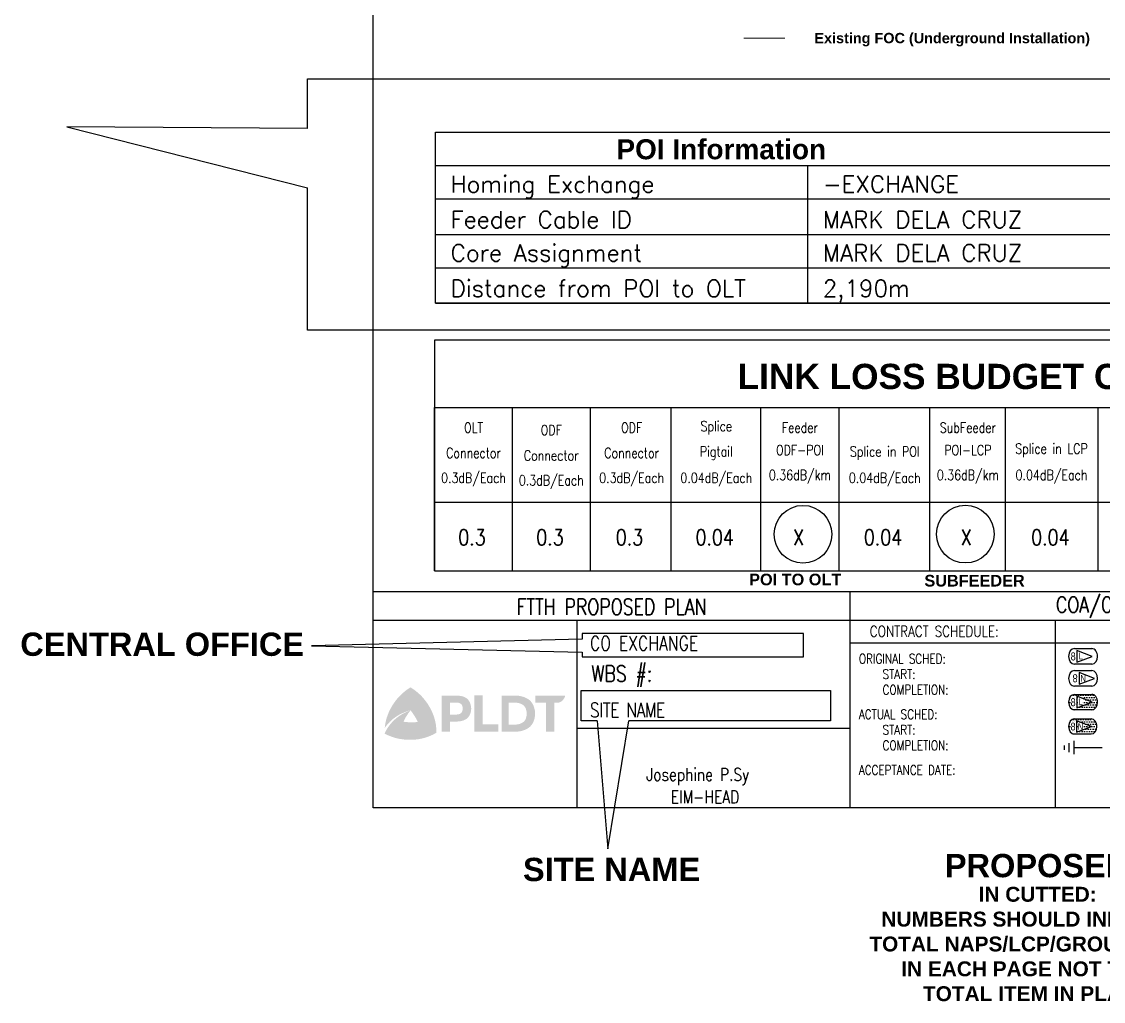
# Model space of a CAD drawing. Extents: x -663610 to -207124, y 70878 to 297551.
# Drawn here: x -265550.8 to -265071.1, y 81399.4 to 81833.9 of the extents above; entities that cross this region are included whole.
import ezdxf
from ezdxf.enums import TextEntityAlignment as Align

# ---------------------------------------------------------------- set-up
doc = ezdxf.new("R2010")
doc.units = 0
doc.header["$LTSCALE"] = 0.3
doc.linetypes.add('DASH', pattern=[0.35, 0.25, -0.1])
doc.linetypes.add('DASHED', pattern=[0.75, 0.5, -0.25])
doc.layers.get('0').update_dxf_attribs({"linetype": 'CONTINUOUS'})
for name, color, linetype in [('BASEMAP', 7, 'CONTINUOUS'), ('FOC Distribution Diagram', 1, 'CONTINUOUS'), ('NAP #', 3, 'CONTINUOUS'), ('NAP-F.core used', 1, 'CONTINUOUS'), ('Print', 7, 'CONTINUOUS')]:
    doc.layers.add(name, color=color, linetype=linetype)
doc.styles.add('Mark', font='arial.ttf', dxfattribs={"width": 0.8, "height": 2.5})
doc.styles.add('ROMANS', font='ROMANS.SHX', dxfattribs={"width": 0.8, "height": 2})
doc.styles.add('WMF-Arial Unicode MS0', font='')
doc.styles.get('WMF-Arial Unicode MS0').set_extended_font_data('Arial Unicode MS', bold=True)

# ---------------------------------------------------------------- blocks, each defined once
blk = doc.blocks.new('logo2016')
at = {"layer": 'BASEMAP', "lineweight": 0, "ltscale": 2}
for color, points in [(10, [(-355401.89, 144136.23), (-355401.04, 144137.17), (-355400.22, 144137.99), (-355399.34, 144138.76), (-355398.22, 144139.66), (-355397.5, 144140.16), (-355396.61, 144140.73), (-355396.26, 144140.24), (-355395.81, 144139.55), (-355395.42, 144138.87), (-355394.98, 144137.97), (-355394.55, 144136.96), (-355394.19, 144136.01), (-355394.12, 144135.78), (-355393.63, 144133.91), (-355393.37, 144131.97), (-355393.32, 144130.22), (-355393.44, 144128.31), (-355393.68, 144126.77), (-355394.13, 144127.71), (-355394.48, 144128.38), (-355394.88, 144129.05), (-355395.42, 144129.9), (-355396.01, 144130.74), (-355396.6, 144131.5), (-355397.21, 144132.21), (-355398.19, 144133.27), (-355399.01, 144134.03), (-355400.07, 144134.95), (-355401.04, 144135.67)]), (12, [(-355396.61, 144140.73), (-355396.34, 144140.58), (-355396.08, 144140.41), (-355395.82, 144140.25), (-355395.46, 144140), (-355395.1, 144139.74), (-355394.62, 144139.38), (-355394.14, 144139.01), (-355393.45, 144138.4), (-355392.76, 144137.8), (-355392.09, 144137.12), (-355391.21, 144136.13), (-355389.67, 144134.09), (-355388.59, 144132.29), (-355387.96, 144130.98), (-355387.65, 144130.21), (-355387.34, 144129.44), (-355387.21, 144129.05), (-355387.08, 144128.65), (-355387.58, 144128.42), (-355387.94, 144128.26), (-355388.31, 144128.11), (-355388.9, 144127.9), (-355389.49, 144127.69), (-355390.21, 144127.47), (-355390.93, 144127.26), (-355391.87, 144127.08), (-355392.81, 144126.89), (-355393.68, 144126.77), (-355393.56, 144127.54), (-355393.44, 144128.31), (-355393.38, 144129.27), (-355393.32, 144130.22), (-355393.34, 144131.09), (-355393.37, 144131.97), (-355393.5, 144132.94), (-355393.63, 144133.91), (-355394.12, 144135.78), (-355394.55, 144136.96), (-355394.76, 144137.47), (-355394.98, 144137.97), (-355395.2, 144138.42), (-355395.42, 144138.87), (-355395.62, 144139.21), (-355395.81, 144139.55), (-355396.04, 144139.89), (-355396.26, 144140.24)]), (12, [(-355367.56, 144137.46), (-355367.58, 144137.48), (-355370.88, 144137.46), (-355370.88, 144122.86), (-355361.21, 144122.86), (-355361.21, 144125.78), (-355361.25, 144125.82), (-355367.56, 144125.82)]), (12, [(-355346.24, 144137.43), (-355346.24, 144134.58), (-355342, 144134.58), (-355342, 144122.83), (-355338.64, 144122.83), (-355338.64, 144134.57), (-355337.26, 144134.57), (-355336.78, 144134.63), (-355336.46, 144134.72), (-355336.01, 144134.91), (-355335.59, 144135.19), (-355335.3, 144135.46), (-355335.01, 144135.8), (-355334.77, 144136.14), (-355334.55, 144136.53), (-355334.36, 144136.96), (-355334.22, 144137.43), (-355334.43, 144137.43)]), (18, [(-355396.6, 144131.5), (-355397.22, 144131.34), (-355398.34, 144130.97), (-355399, 144130.71), (-355400.46, 144130.06), (-355401.66, 144129.4), (-355402.56, 144128.81), (-355403.57, 144128.07), (-355404.33, 144127.42), (-355404.93, 144126.85), (-355405.7, 144126.04), (-355406.22, 144125.42), (-355406.72, 144124.77), (-355406.98, 144124.41), (-355406.94, 144124.83), (-355406.85, 144125.54), (-355406.7, 144126.4), (-355406.47, 144127.46), (-355406.15, 144128.59), (-355405.28, 144130.9), (-355404.21, 144132.97), (-355403.39, 144134.26), (-355402.44, 144135.55), (-355401.89, 144136.23), (-355401.04, 144135.67), (-355400.07, 144134.95), (-355399.01, 144134.03), (-355398.19, 144133.27), (-355397.21, 144132.21)]), (16, [(-355399.45, 144126.9), (-355398.56, 144128.62), (-355397.48, 144130.32), (-355396.61, 144131.47), (-355396.79, 144131.41), (-355397.15, 144131.29), (-355397.61, 144131.11), (-355398.12, 144130.89), (-355398.58, 144130.68), (-355399.19, 144130.37), (-355400.18, 144129.82), (-355401.28, 144129.11), (-355402.36, 144128.28), (-355403.13, 144127.61), (-355403.94, 144126.79), (-355404.63, 144126.02), (-355405.06, 144125.46), (-355405.57, 144124.78), (-355406.04, 144124.05), (-355406.56, 144123.14), (-355407.08, 144122.1), (-355406.41, 144121.75), (-355405.27, 144121.24), (-355404.26, 144120.85), (-355403.02, 144120.44), (-355401.87, 144120.15), (-355401.29, 144120.02), (-355401.27, 144120.39), (-355401.2, 144120.88), (-355401.03, 144121.98), (-355400.82, 144122.96), (-355400.52, 144124.08), (-355400.18, 144125.13), (-355399.84, 144126.05)]), (9, [(-355387.08, 144128.65), (-355387.58, 144128.42), (-355388.31, 144128.11), (-355389.49, 144127.69), (-355390.93, 144127.26), (-355392.81, 144126.89), (-355393.68, 144126.77), (-355394.74, 144126.69), (-355395.63, 144126.64), (-355396.54, 144126.64), (-355397.65, 144126.7), (-355399.07, 144126.84), (-355399.45, 144126.9), (-355399.32, 144126.79), (-355398.95, 144126.52), (-355398.06, 144125.91), (-355396.53, 144125.03), (-355395.33, 144124.43), (-355394.18, 144123.95), (-355392.99, 144123.53), (-355392.36, 144123.33), (-355391.47, 144123.09), (-355390.54, 144122.88), (-355389.59, 144122.71), (-355388.67, 144122.59), (-355387.94, 144122.52), (-355386.83, 144122.47), (-355386.14, 144122.47), (-355386.14, 144123.5), (-355386.38, 144125.84), (-355386.74, 144127.53)]), (8, [(-355401.34, 144120.03), (-355399.62, 144119.75), (-355398.26, 144119.61), (-355396.81, 144119.58), (-355395.86, 144119.6), (-355394.68, 144119.68), (-355393.48, 144119.82), (-355392.12, 144120.08), (-355390.98, 144120.38), (-355389.65, 144120.8), (-355388.75, 144121.16), (-355387.58, 144121.66), (-355386.76, 144122.11), (-355386.14, 144122.47), (-355386.83, 144122.47), (-355387.94, 144122.52), (-355388.67, 144122.59), (-355389.59, 144122.71), (-355390.54, 144122.88), (-355391.47, 144123.09), (-355392.36, 144123.33), (-355392.99, 144123.53), (-355394.18, 144123.95), (-355395.33, 144124.43), (-355396.53, 144125.03), (-355398.06, 144125.91), (-355398.95, 144126.52), (-355399.32, 144126.79), (-355399.45, 144126.9), (-355399.84, 144126.05), (-355400.18, 144125.13), (-355400.52, 144124.08), (-355400.82, 144122.96), (-355401.03, 144121.98)])]:
    blk.add_hatch(color=color, dxfattribs=at).paths.add_polyline_path(points)
h = blk.add_hatch(color=12, dxfattribs=at)
h.paths.add_polyline_path([(-355380.66, 144122.86), (-355382.65, 144122.86), (-355384, 144122.86), (-355384, 144124.17), (-355384, 144129.38), (-355384, 144137.45), (-355379.2, 144137.45), (-355378.19, 144137.45), (-355377.59, 144137.41), (-355377.11, 144137.37), (-355376.29, 144137.26), (-355375.61, 144137.1), (-355374.96, 144136.87), (-355374.54, 144136.67), (-355373.9, 144136.26), (-355373.42, 144135.8), (-355373.02, 144135.28), (-355372.7, 144134.69), (-355372.43, 144134), (-355372.27, 144133.38), (-355372.17, 144132.72), (-355372.12, 144132.12), (-355372.16, 144131.67), (-355372.24, 144131.12), (-355372.36, 144130.62), (-355372.51, 144130.12), (-355372.7, 144129.68), (-355373.06, 144129.05), (-355373.5, 144128.5), (-355373.99, 144128.07), (-355374.45, 144127.77), (-355375.08, 144127.47), (-355375.51, 144127.32), (-355376.42, 144127.11), (-355377.11, 144127.01), (-355377.92, 144126.94), (-355378.43, 144126.94), (-355380.66, 144126.94), (-355380.66, 144125.94)])
h.paths.add_polyline_path([(-355380.66, 144134.61), (-355380.66, 144129.78), (-355378.69, 144129.78), (-355378.17, 144129.78), (-355377.65, 144129.81), (-355377.11, 144129.92), (-355376.71, 144130.06), (-355376.39, 144130.25), (-355376.12, 144130.48), (-355375.91, 144130.76), (-355375.72, 144131.15), (-355375.61, 144131.56), (-355375.57, 144131.94), (-355375.57, 144132.41), (-355375.62, 144132.89), (-355375.79, 144133.41), (-355376.03, 144133.82), (-355376.24, 144134.03), (-355376.4, 144134.16), (-355376.61, 144134.29), (-355376.92, 144134.42), (-355377.24, 144134.51), (-355377.64, 144134.58), (-355378.04, 144134.61), (-355378.48, 144134.61)], flags=16)
h = blk.add_hatch(color=12, dxfattribs=at)
h.paths.add_polyline_path([(-355357.03, 144134.59), (-355357.03, 144125.71), (-355354.51, 144125.71), (-355354.41, 144125.71), (-355353.81, 144125.75), (-355353.07, 144125.88), (-355352.61, 144126), (-355352.12, 144126.18), (-355351.55, 144126.46), (-355351.19, 144126.7), (-355350.73, 144127.11), (-355350.47, 144127.46), (-355350.16, 144128.01), (-355349.95, 144128.65), (-355349.83, 144129.21), (-355349.76, 144129.68), (-355349.75, 144130.37), (-355349.81, 144130.89), (-355349.91, 144131.42), (-355350.08, 144132.05), (-355350.28, 144132.5), (-355350.46, 144132.81), (-355350.7, 144133.13), (-355350.96, 144133.41), (-355351.25, 144133.65), (-355351.65, 144133.89), (-355352.03, 144134.07), (-355352.62, 144134.29), (-355353.06, 144134.41), (-355353.49, 144134.49), (-355353.86, 144134.55), (-355354.29, 144134.58), (-355354.53, 144134.59)], flags=16)
h.paths.add_polyline_path([(-355359.86, 144137.43), (-355359.86, 144122.85), (-355354.34, 144122.85), (-355353.33, 144122.9), (-355352.16, 144123.09), (-355351.11, 144123.37), (-355350.49, 144123.59), (-355349.74, 144123.94), (-355349.1, 144124.34), (-355348.58, 144124.73), (-355348.11, 144125.2), (-355347.65, 144125.79), (-355347.27, 144126.4), (-355346.95, 144127.1), (-355346.66, 144127.95), (-355346.5, 144128.67), (-355346.37, 144129.72), (-355346.37, 144130.42), (-355346.43, 144131.11), (-355346.5, 144131.58), (-355346.59, 144131.99), (-355346.79, 144132.74), (-355347.07, 144133.47), (-355347.44, 144134.18), (-355347.79, 144134.7), (-355348.14, 144135.12), (-355348.61, 144135.57), (-355349.16, 144135.99), (-355350.17, 144136.55), (-355350.98, 144136.87), (-355351.91, 144137.14), (-355352.95, 144137.33), (-355353.44, 144137.39), (-355353.9, 144137.43), (-355354.24, 144137.43)])
blk = doc.blocks.new('GROUNDING')
at = {"color": 1}
for p, q in [((-8.52, -0.47), (-8.52, 0.47)), ((-7.42, -0.99), (-7.42, 0.98)), ((-6.32, -1.5), (-6.32, 1.5)), ((-6.32, 0), (0, 0))]:
    blk.add_line(p, q, dxfattribs=at)
blk = doc.blocks.new('LCP')
at = {"ltscale": 0.3}
h = blk.add_hatch(dxfattribs=at)
h.set_pattern_fill('DOTS', color=256, scale=1.5, style=0)
edge = h.paths.add_edge_path()
edge.add_ellipse((84651.3, -14849.5), major_axis=(0, -7.59), ratio=0.75, start_angle=90, end_angle=180)
edge.add_line((84651.3, -14841.9), (84634.2, -14841.9))
edge.add_ellipse((84634.2, -14849.5), major_axis=(0, -7.59), ratio=0.75, start_angle=180, end_angle=270)
edge.add_ellipse((84634.2, -14849.5), major_axis=(0, -7.59), ratio=0.75, start_angle=270, end_angle=360)
edge.add_line((84634.2, -14857.1), (84651.3, -14857.1))
edge.add_ellipse((84651.3, -14849.5), major_axis=(0, -7.59), ratio=0.75, start_angle=0, end_angle=90)
h.paths.add_polyline_path([(84651.8, -14849.5), (84636.6, -14855.2), (84636.6, -14843.8)], flags=16)
h = blk.add_hatch(dxfattribs=at)
h.set_pattern_fill('DOTS', color=256, scale=1.5, style=0)
h.paths.add_polyline_path([(84636.6, -14843.8), (84636.6, -14855.2), (84651.8, -14849.5)])
at = {"color": 7, "linetype": 'Continuous'}
for p, q in [((84634.2, -14841.9), (84651.3, -14841.9)), ((84651.3, -14857.1), (84634.2, -14857.1))]:
    blk.add_line(p, q, dxfattribs=at)
blk.add_lwpolyline([(84651.8, -14849.5), (84636.6, -14843.8), (84636.6, -14855.2)], close=True, dxfattribs=at)
for centre, start_param, end_param in [((84634.2, -14849.5), 3.141593, 4.712389), ((84651.3, -14849.5), 1.570796, 3.141593), ((84634.2, -14849.5), 4.712389, 6.283185), ((84651.3, -14849.5), 0, 1.570796)]:
    blk.add_ellipse(centre, major_axis=(0, -7.59), ratio=0.75, start_param=start_param, end_param=end_param, dxfattribs=at)
at = {"color": 7, "style": 'Mark', "width": 0.8}
for s, height, p in [('8', 7.92, (84633, -14853.5)), ('L', 6.6, (84640.6, -14852.5))]:
    blk.add_text(s, height=height, dxfattribs=at).set_placement(p, align=Align.CENTER)
blk = doc.blocks.new('NAP NEW')
at = {"ltscale": 0.3}
h = blk.add_hatch(dxfattribs=at)
h.set_pattern_fill('DOTS', color=256, scale=1.5, style=0)
edge = h.paths.add_edge_path()
edge.add_ellipse((84650.7, -14873.4), major_axis=(0, -7.36), ratio=0.75, start_angle=90, end_angle=180)
edge.add_line((84650.7, -14866), (84634.1, -14866))
edge.add_ellipse((84634.1, -14873.4), major_axis=(0, -7.36), ratio=0.75, start_angle=180, end_angle=270)
edge.add_ellipse((84634.1, -14873.4), major_axis=(0, -7.36), ratio=0.75, start_angle=270, end_angle=360)
edge.add_line((84634.1, -14880.8), (84650.7, -14880.8))
edge.add_ellipse((84650.7, -14873.4), major_axis=(0, -7.36), ratio=0.75, start_angle=0, end_angle=90)
h.paths.add_polyline_path([(84651.1, -14873.4), (84636.4, -14878.9), (84636.4, -14867.9)], flags=16)
h = blk.add_hatch(dxfattribs=at)
h.set_pattern_fill('DOTS', color=256, scale=1.5, style=0)
h.paths.add_polyline_path([(84636.4, -14867.9), (84636.4, -14878.9), (84651.1, -14873.4)])
at = {"color": 7, "linetype": 'Continuous'}
for p, q in [((84634.1, -14866), (84650.7, -14866)), ((84650.7, -14880.8), (84634.1, -14880.8))]:
    blk.add_line(p, q, dxfattribs=at)
blk.add_lwpolyline([(84651.1, -14873.4), (84636.4, -14867.9), (84636.4, -14878.9)], close=True, dxfattribs=at)
for centre, start_param, end_param in [((84634.1, -14873.4), 3.141593, 4.712389), ((84634.1, -14873.4), 4.712389, 6.283185), ((84650.7, -14873.4), 1.570796, 3.141593), ((84650.7, -14873.4), 0, 1.570796)]:
    blk.add_ellipse(centre, major_axis=(0, -7.36), ratio=0.75, start_param=start_param, end_param=end_param, dxfattribs=at)
at = {"color": 7, "style": 'Mark', "width": 0.8}
for s, height, p in [('8', 7.68, (84632.9, -14877.3)), ('N', 6.4, (84640.2, -14876.6))]:
    blk.add_text(s, height=height, dxfattribs=at).set_placement(p, align=Align.CENTER)
blk = doc.blocks.new('A$C63AB1613')
at = {"layer": 'NAP-F.core used', "color": 152, "ltscale": 2, "true_color": 0x2776bb}
for points in [[(249.17, 2.14), (249.17, 0), (347.33, 0), (347.33, 10.37), (249.17, 10.37), (249.17, 7.95)], [(249.17, 7.95), (129.21, 4.9), (249.17, 2.14)]]:
    blk.add_lwpolyline(points, dxfattribs=at)
at = {"color": 152, "lineweight": 0, "true_color": 0x2776bb, "style": 'WMF-Arial Unicode MS0'}
blk.add_text('CENTRAL OFFICE', height=10.3303, dxfattribs=at).set_placement((0, 0.48))
blk = doc.blocks.new('A$C40893297')
at = {"layer": 'NAP-F.core used', "color": 152, "ltscale": 2, "true_color": 0x2776bb}
for points in [[(32.87, 71.03), (25.79, 71.03), (25.79, 84.57), (136.36, 84.57), (136.36, 71.03), (46.88, 71.03)], [(32.87, 71.03), (37.57, 14.27), (46.88, 71.03)]]:
    blk.add_lwpolyline(points, dxfattribs=at)
at = {"color": 152, "lineweight": 0, "true_color": 0x2776bb, "style": 'WMF-Arial Unicode MS0'}
blk.add_text('SITE NAME', height=10.33, dxfattribs=at).set_placement((0, 0))
blk = doc.blocks.new('A$C285E56D7')
at = {"layer": 'NAP #', "color": 152, "ltscale": 2, "true_color": 0x2776bb}
blk.add_circle((18.17, 23.24), 12.8, dxfattribs=at)
at = {"color": 152, "lineweight": 0, "true_color": 0x2776bb, "style": 'WMF-Arial Unicode MS0'}
blk.add_text('SUBFEEDER', height=5.165, dxfattribs=at).set_placement((0, 0))
blk = doc.blocks.new('A$C793C0E6A')
at = {"layer": 'NAP #', "color": 152, "ltscale": 2, "true_color": 0x2776bb}
blk.add_circle((23.88, 22.64), 12.8, dxfattribs=at)
at = {"color": 152, "lineweight": 0, "true_color": 0x2776bb, "style": 'WMF-Arial Unicode MS0'}
blk.add_text('POI TO OLT', height=5.165, dxfattribs=at).set_placement((0, 0))
blk = doc.blocks.new('A$C015F15AE')
at = {"layer": 'NAP-F.core used', "color": 152, "ltscale": 2, "true_color": 0x2776bb}
for points in [[(357.61, 89.46), (357.61, 111.44), (880.18, 111.44), (880.18, 0), (357.61, 0), (357.61, 63.12)], [(357.61, 89.46), (250.87, 90.17), (357.61, 63.12)]]:
    blk.add_lwpolyline(points, dxfattribs=at)
blk = doc.blocks.new('A$C623C378B')
at = {"layer": 'NAP-F.core used', "color": 152, "ltscale": 2, "true_color": 0x2776bb}
for points in [[(184.95, 100.26), (184.95, 158.29), (200.35, 158.29), (200.35, 91.09), (192.65, 91.09)], [(184.95, 100.26), (120.43, 62.47), (192.65, 91.09)]]:
    blk.add_lwpolyline(points, dxfattribs=at)
at = {"color": 152, "lineweight": 0, "true_color": 0x2776bb, "style": 'WMF-Arial Unicode MS0'}
blk.add_text('PROPOSED', height=10.33, dxfattribs=at).set_placement((33.49, 56.21))
at = {"layer": 'BASEMAP', "color": 152, "ltscale": 2, "true_color": 0x2776bb, "insert": (-43.97, 51.96), "char_height": 6.6128, "width": 238.4689, "attachment_point": 1, "style": 'WMF-Arial Unicode MS0'}
blk.add_mtext('\\pi92.46831;{\\fArial Unicode MS|b1|i0|c134|p32;IN CUTTED:\\P\\pi49.32754;NUMBERS SHOULD INDICATE \\P\\pi43.97431;TOTAL NAPS/LCP/GROUNDING \\P\\pi58.14463;IN EACH PAGE NOT THE \\P\\pi67.74896;TOTAL ITEM IN PLAN}', dxfattribs=at)

msp = doc.modelspace()

# ---------------------------------------------------------------- linework, layer by layer
for p, q in [((-265367.75, 81590.34), (-265367.75, 81662.81)), ((-265333.16, 81590.34), (-265333.16, 81662.81)), ((-265298.58, 81590.34), (-265298.58, 81662.81)), ((-265262.66, 81590.34), (-265262.66, 81662.81)), ((-265222.97, 81590.34), (-265222.97, 81662.81)), ((-265188.28, 81590.34), (-265188.28, 81662.81)), ((-265148.03, 81590.34), (-265148.03, 81662.81)), ((-265114.48, 81590.34), (-265114.48, 81662.81)), ((-265073.42, 81590.34), (-265073.42, 81662.81)), ((-265367.75, 81620.85), (-264992.16, 81620.85))]:
    msp.add_line(p, q)
at = {"ltscale": 0.3}
for p, q in [((-265183.48, 81581.26), (-265183.48, 81485.21)), ((-265394.96, 81568.45), (-264808.46, 81568.45)), ((-265304.62, 81568.45), (-265304.62, 81485.21)), ((-265092.39, 81568.45), (-265092.39, 81485.21)), ((-265183.48, 81558.5), (-264808.46, 81558.5)), ((-265304.62, 81520.61), (-265183.48, 81520.61))]:
    msp.add_line(p, q, dxfattribs=at)
at = {"color": 7, "linetype": 'Continuous'}
for p, q in [((-265083.9, 81555.87), (-265076.19, 81555.87)), ((-265076.19, 81549.01), (-265083.9, 81549.01)), ((-265083.9, 81546.1), (-265076.19, 81546.1)), ((-265076.19, 81539.25), (-265083.9, 81539.25))]:
    msp.add_line(p, q, dxfattribs=at)
at = {"color": 0, "lineweight": 0, "ltscale": 0.3}
msp.add_lwpolyline([(-265394.96, 82218.08), (-264348.01, 82218.08), (-264348.01, 81581.26), (-265394.96, 81581.26)], close=True, dxfattribs=at)
for points in [[(-265367.31, 81784.92), (-264966.84, 81784.92)], [(-265367.31, 81770.13), (-264966.84, 81770.13)], [(-265202.28, 81770.13), (-265202.28, 81709.1)], [(-265367.31, 81755.33), (-264966.84, 81755.33)], [(-265367.31, 81739.61), (-264966.84, 81739.61)], [(-265367.31, 81724.82), (-264966.84, 81724.82)], [(-265367.31, 81709.1), (-264966.84, 81709.1)], [(-265367.75, 81662.81), (-264830.2, 81662.81)]]:
    msp.add_lwpolyline(points)
for points in [[(-265367.31, 81784.92), (-264966.84, 81784.92), (-264966.84, 81709.1), (-265367.31, 81709.1)], [(-264830.2, 81692.6), (-265367.75, 81692.6), (-265367.75, 81590.34), (-264830.2, 81590.34)]]:
    msp.add_lwpolyline(points, close=True)
at = {"ltscale": 0.3}
msp.add_lwpolyline([(-265394.96, 81581.26), (-264348.01, 81581.26), (-264348.01, 81485.21), (-265394.96, 81485.21)], close=True, dxfattribs=at)
msp.add_lwpolyline([(-265394.96, 81581.26), (-264348.01, 81581.26), (-264348.01, 81485.21), (-265394.96, 81485.21)], close=True, dxfattribs=at)
at = {"color": 7, "linetype": 'Continuous'}
for points in [[(-265075.97, 81552.44), (-265082.83, 81555.01), (-265082.83, 81549.87)], [(-265074.94, 81542.68), (-265081.8, 81545.25), (-265081.8, 81540.1)]]:
    msp.add_lwpolyline(points, close=True, dxfattribs=at)
for centre, major_axis, start_param, end_param in [((-265083.9, 81552.44), (0, -3.43), 3.141593, 4.712389), ((-265076.19, 81552.44), (0, -3.43), 1.570796, 3.141593), ((-265083.9, 81552.44), (0, -3.43), 4.712389, 6.283185), ((-265076.19, 81552.44), (0, -3.43), 0, 1.570796), ((-265083.9, 81542.68), (0, 3.43), 0, 1.570796), ((-265076.19, 81542.68), (0, 3.43), 4.712389, 6.283185), ((-265083.9, 81542.68), (0, 3.43), 1.570796, 3.141593), ((-265076.19, 81542.68), (0, 3.43), 3.141593, 4.712389)]:
    msp.add_ellipse(centre, major_axis=major_axis, ratio=0.75, start_param=start_param, end_param=end_param, dxfattribs=at)
at = {"layer": 'FOC Distribution Diagram', "color": 7, "ltscale": 50, "const_width": 0.324}
msp.add_lwpolyline([(-265230.54, 81826.62), (-265212.26, 81826.62)], dxfattribs=at)
at = {"layer": 'Print', "ltscale": 2}
msp.add_lwpolyline([(-265394.96, 82218.08), (-264348.01, 82218.08), (-264348.01, 81485.21), (-265394.96, 81485.21)], close=True, dxfattribs=at)

# ---------------------------------------------------------------- block references
at = {"color": 5, "linetype": 'DASHED', "xscale": 0.4517935106996447, "yscale": 0.4517935106996447, "zscale": 0.4517935106996447}
for name in ['LCP', 'NAP NEW']:
    msp.add_blockref(name, (-303321.1, 88241.04), dxfattribs=at)
at = {"xscale": 1.96815039269859, "yscale": 1.96815039269859, "zscale": 1.96815039269859}
msp.add_blockref('GROUNDING', (-265071.59, 81511.96), dxfattribs=at)
at = {"layer": 'BASEMAP', "color": 3, "ltscale": 2}
msp.add_blockref('A$C623C378B', (-265174.85, 81398.26), dxfattribs=at)
at = {"layer": 'BASEMAP', "color": 2, "lineweight": 0, "xscale": 1.099999999976717, "yscale": 1.099999999976717, "zscale": 1.099999999976717}
msp.add_blockref('logo2016', (125557.93, -77016.13), dxfattribs=at)
at = {"layer": 'NAP #', "color": 152, "ltscale": 2, "true_color": 0x2776bb}
for name, p in [('A$C015F15AE', (-265781.59, 81697.12)), ('A$C793C0E6A', (-265228.16, 81583.94)), ('A$C285E56D7', (-265150.44, 81583.41)), ('A$C63AB1613', (-265551.38, 81552.17)), ('A$C40893297', (-265328.46, 81452.75))]:
    msp.add_blockref(name, p, dxfattribs=at)

# ---------------------------------------------------------------- texts
at = {"lineweight": 0, "style": 'WMF-Arial Unicode MS0'}
msp.add_text('POI Information', height=8.8766, dxfattribs=at).set_placement((-265287.02, 81772.9))
at = {"style": 'ROMANS'}
for s, height, p in [('Homing Exchange', 7.5043, (-265360.53, 81758.11)), ('-EXCHANGE ', 7.504, (-265195.5, 81758.11)), ('Feeder Cable ID', 7.5043, (-265360.53, 81742.39)), ('MARK DELA CRUZ', 7.5043, (-265195.5, 81742.39)), ('Core Assignment', 7.5043, (-265360.53, 81727.59)), ('MARK DELA CRUZ', 7.5043, (-265195.5, 81727.59)), ('Distance from POI to OLT', 7.5043, (-265360.53, 81711.87)), ('2,190m', 7.504, (-265195.5, 81711.87))]:
    msp.add_text(s, height=height, dxfattribs=at).set_placement(p)
at = {"lineweight": 0, "style": 'WMF-Arial Unicode MS0'}
msp.add_text('LINK LOSS BUDGET COMPUTATION', height=11.1899, dxfattribs=at).set_placement((-265096.09, 81676.59), align=Align.MIDDLE)
at = {"linetype": 'DASH', "ltscale": 2, "style": 'ROMANS', "width": 0.8}
for s, height, p in [('OLT', 4.49, (-265350.37, 81653.88)), ('ODF', 4.49, (-265315.9, 81652.79)), ('ODF', 4.49, (-265280.25, 81653.88)), ('Splice', 4.49, (-265242.71, 81653.88)), ('Feeder', 4.49, (-265205.63, 81653.88)), ('SubFeeder', 4.49, (-265131.14, 81653.88)), ('Pigtail', 4.49, (-265242.71, 81642.65)), ('ODF-POI', 4.49, (-265205.63, 81643.92)), ('Splice in POI', 4.4904, (-265167.99, 81642.65)), ('POI-LCP', 4.49, (-265131.14, 81643.92)), ('Splice in LCP', 4.4904, (-265094.06, 81643.92)), ('Connector', 4.49, (-265350.37, 81642.65)), ('Connector', 4.49, (-265315.9, 81641.55)), ('Connector', 4.49, (-265280.25, 81642.65)), ('0.36dB/km', 4.49, (-265205.63, 81632.55)), ('0.36dB/km', 4.49, (-265131.14, 81632.55)), ('0.04dB/Each', 4.4904, (-265094.06, 81632.55)), ('0.3dB/Each', 4.49, (-265350.37, 81631.28)), ('0.3dB/Each', 4.49, (-265315.9, 81630.18)), ('0.3dB/Each', 4.49, (-265280.25, 81631.28)), ('0.04dB/Each', 4.4904, (-265242.71, 81631.28)), ('0.04dB/Each', 4.4904, (-265167.99, 81631.28)), ('0.3', 7.09, (-265351.07, 81605.22)), ('0.3', 7.09, (-265316.48, 81605.22)), ('0.3', 7.09, (-265281.23, 81605.22)), ('0.04', 7.09, (-265243.43, 81605.22)), ('X', 7.09, (-265206.24, 81605.22)), ('0.04', 7.09, (-265168.77, 81605.22)), ('X', 7.09, (-265131.86, 81605.22)), ('0.04', 7.09, (-265094.56, 81605.22))]:
    msp.add_text(s, height=height, dxfattribs=at).set_placement(p, align=Align.MIDDLE)
at = {"style": 'ROMANS', "width": 0.8}
msp.add_text('CO EXCHANGE', height=6.3365, dxfattribs=at).set_placement((-265298.76, 81555.08))
at = {"color": 7, "style": 'Mark', "width": 0.8}
for s, height, p in [('8', 3.58, (-265084.44, 81550.62)), ('L', 2.98, (-265081.04, 81551.08)), ('N', 2.98, (-265080.01, 81541.18))]:
    msp.add_text(s, height=height, dxfattribs=at).set_placement(p, align=Align.CENTER)
msp.add_text('8', height=3.58, rotation=180, dxfattribs=at).set_placement((-265083.58, 81544.49), align=Align.CENTER)
at = {"style": 'ROMANS'}
for s, insert, char_height, width, attachment_point in [('{\\Fromans.shx|c1;COA/CONTRACT}', (-265092.11, 81578.85), 7.0397, 263.3022, 1), ('FTTH PROPOSED PLAN', (-265331.28, 81577.92), 7.0397, 263.3022, 1), ('CONTRACT SCHEDULE:', (-265174.65, 81565.96), 4.8524, 79.5411, 1), ('ORIGINAL SCHED:', (-265179.5, 81553.5), 4.2238, 79.5411, 1), ('START:', (-265168.98, 81546.62), 4.224, 79.5411, 1), ('COMPLETION:', (-265168.98, 81539.74), 4.2238, 79.5411, 1), ('{\\T0.95;SITE NAME}', (-265298.78, 81528.64), 6.2866, 235.1347, 4), ('ACTUAL SCHED:', (-265179.5, 81528.83), 4.2238, 79.5411, 1), ('START:', (-265168.98, 81521.95), 4.224, 79.5411, 1), ('COMPLETION:', (-265168.98, 81515.07), 4.2238, 79.5411, 1), ('Josephine P.Sy', (-265273.74, 81502.85), 5.6318, 263.3022, 1), ('ACCEPTANCE DATE:', (-265179.5, 81504.15), 4.2238, 79.5411, 1), ('EIM-HEAD', (-265262.86, 81492.89), 5.632, 263.3022, 1)]:
    msp.add_mtext(s, dxfattribs=dict(at, insert=insert, char_height=char_height, width=width, attachment_point=attachment_point))
at = {"lineweight": 9, "insert": (-265298.1, 81543.62), "char_height": 7.041, "width": 263.3337, "attachment_point": 4, "style": 'ROMANS'}
msp.add_mtext('WBS #:', dxfattribs=at)
at = {"layer": 'FOC Distribution Diagram', "color": 7, "ltscale": 50, "insert": (-265199.21, 81828.95), "char_height": 4.5781, "attachment_point": 1, "style": 'WMF-Arial Unicode MS0'}
msp.add_mtext_dynamic_manual_height_columns('Existing {\\fArial Unicode MS|b1|i0|c134|p32;FOC (Underground Installation)}', width=160.7173, gutter_width=28.26, heights=[0], dxfattribs=at)

doc.saveas('drawing.dxf')
